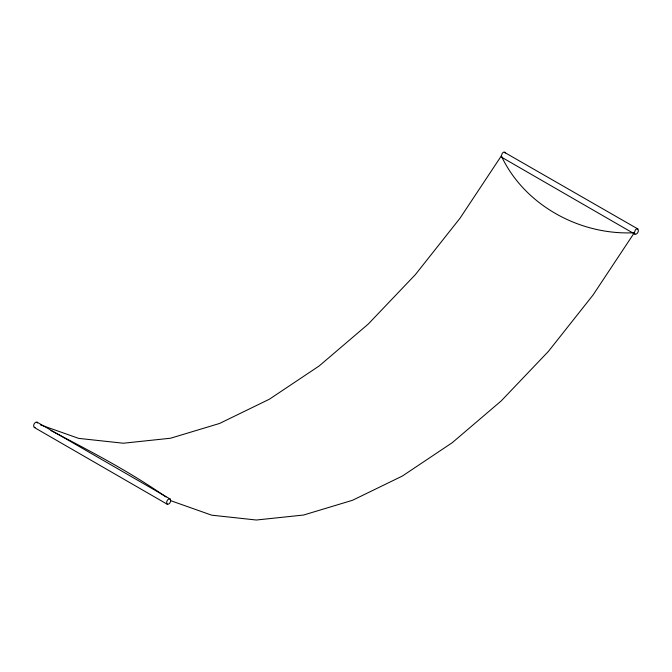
<?xml version="1.0" encoding="UTF-8"?>
<svg xmlns="http://www.w3.org/2000/svg" width="672" height="672" viewBox="0 0 672 672"><rect width="100%" height="100%" fill="white"/><g stroke="black" fill="none" stroke-linecap="round" stroke-linejoin="round"><path stroke-width="1.01" d="M35.104 427.543C31.895 427.283 34.415 421.176 37.069 422.167L170.092 498.968C171.696 500.749 169.655 504.865 167.21 504.21L34.196 427.417M40.345 424.822L78.683 438.379L123.329 443.226L170.554 438.228L219.517 423.478L269.354 399.235L319.2 365.929L368.164 324.139L415.38 274.613L460.026 218.207L501.32 155.929L502.337 153.149L503.874 152.006L637.804 228.934C639.408 230.723 637.367 234.83 634.931 234.175L501.908 157.382L501.32 155.929C524.58 205.489 580.348 235.528 634.334 232.73L634.931 234.175M170.411 500.573L211.697 515.18L256.343 520.019L303.568 515.029L352.531 500.279L402.377 476.036L452.214 442.722L501.178 400.94L548.402 351.406L593.048 295.008L634.334 232.73L635.351 229.95L636.367 229.026L637.804 228.934M501.908 157.382L502.337 157.542M170.092 498.968C167.647 498.313 165.606 502.429 167.21 504.21M50.963 430.592C90.174 451.088 129.662 471.576 165.967 496.986M504.79 152.141L505.31 152.972M37.069 422.167L37.598 423.007"/></g></svg>
